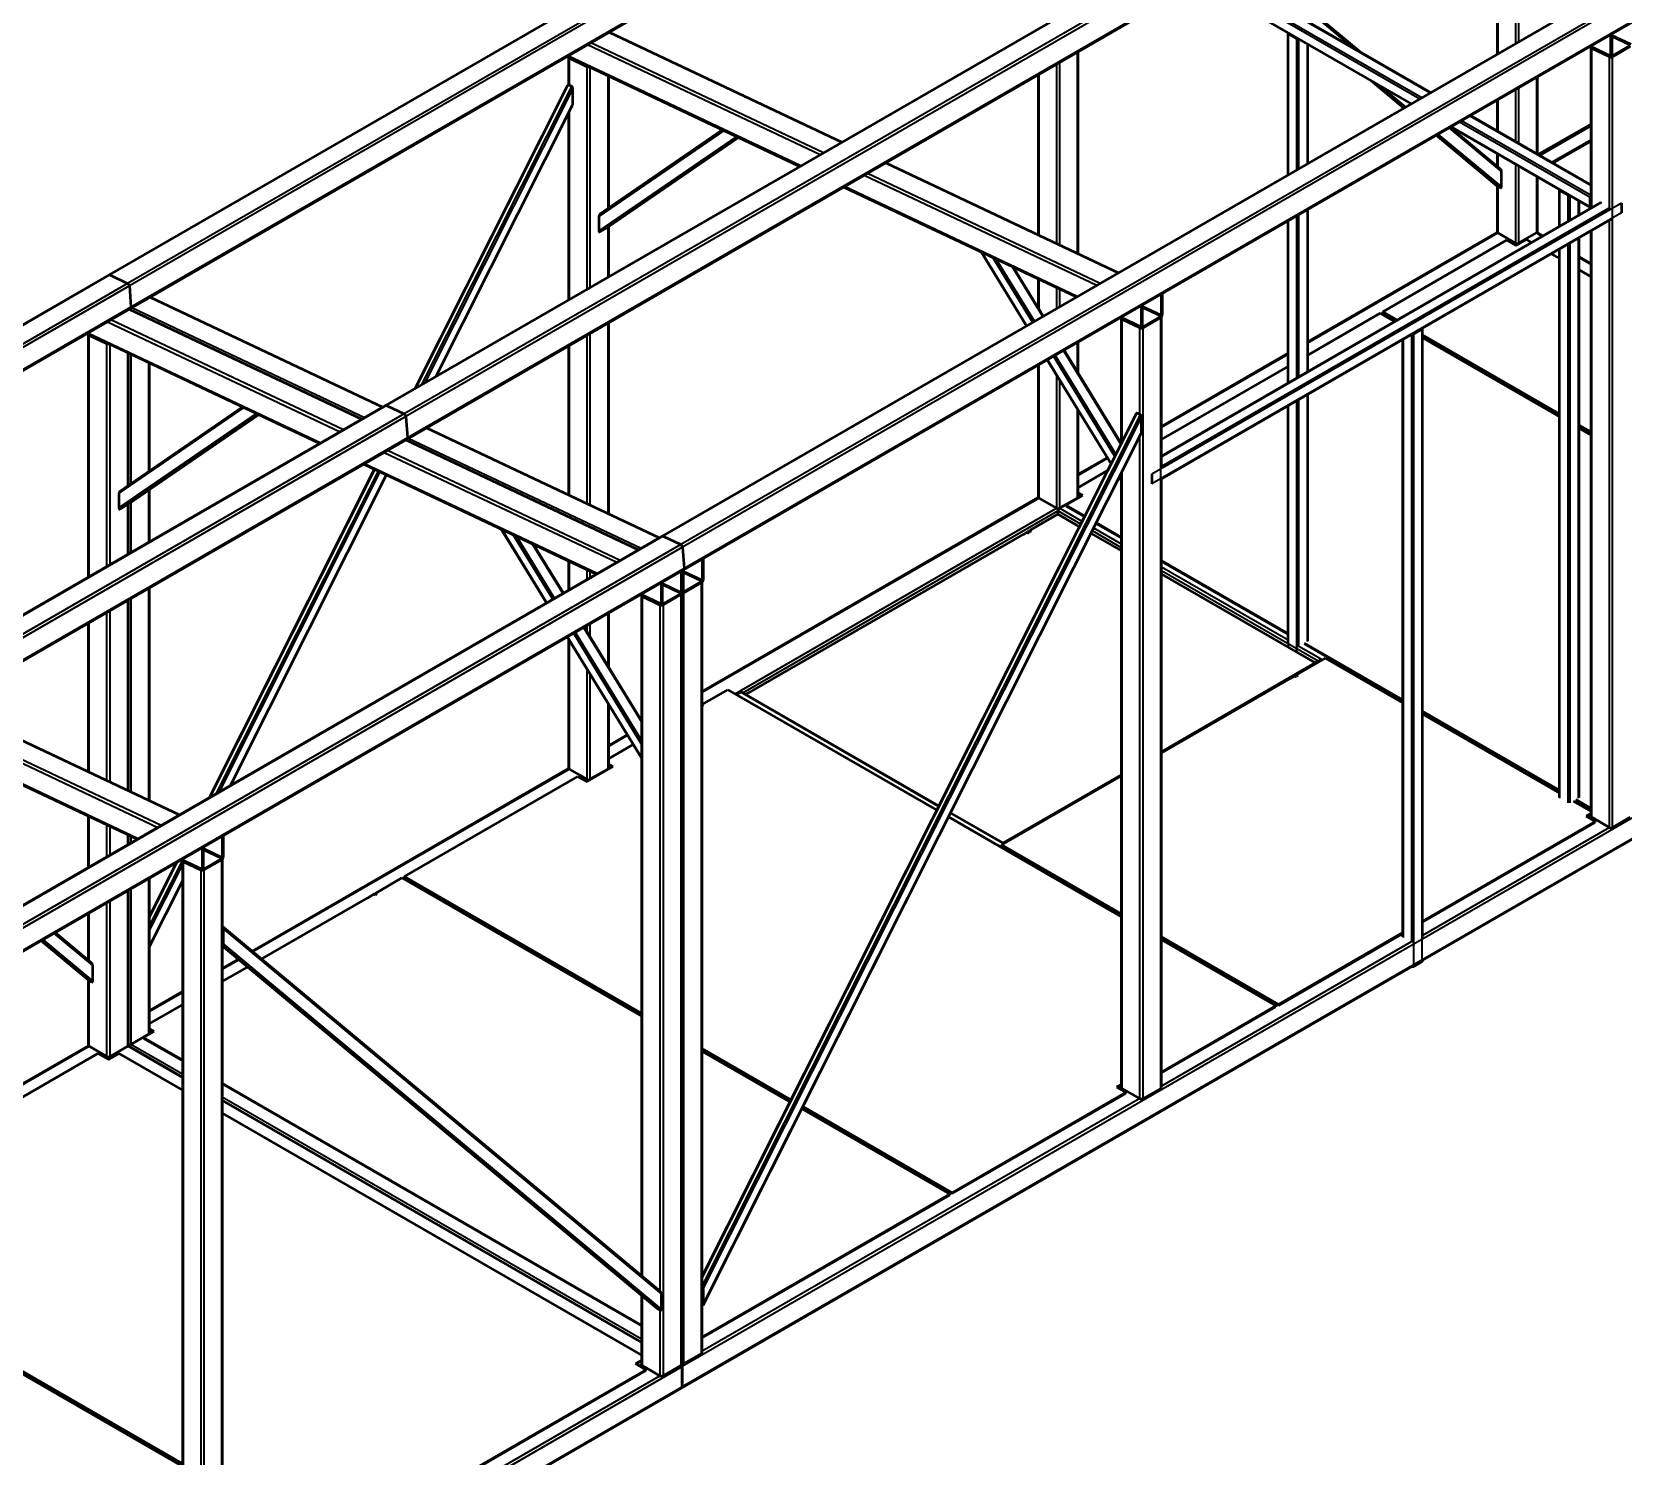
# Model space of a CAD drawing. Header units: millimetres. Extents: x 200 to 14650, y 200 to 10300.
# Drawn here: x 4403 to 8716, y 3577 to 7438 of the extents above; entities that cross this region are included whole.
import ezdxf

# ---------------------------------------------------------------- set-up
doc = ezdxf.new("R2010")
doc.units = ezdxf.units.MM
doc.header["$LTSCALE"] = 50
doc.layers.add('Visible (ISO)', color=7, linetype='Continuous', lineweight=50)
doc.layers.add('Visible Narrow (ISO)', color=7, linetype='Continuous', lineweight=35)

msp = doc.modelspace()

# ---------------------------------------------------------------- linework, layer by layer
at = {"layer": 'Visible (ISO)'}
for p, q in [((8430.5, 8983.5), (4612.1, 6778.9)), ((8488.7, 8892.7), (4670.4, 6688.1)), ((9180.1, 8629.4), (5361.8, 6424.8)), ((9238.4, 8538.5), (5420, 6334)), ((9929.8, 8275.2), (6111.4, 6070.7)), ((9988, 8184.4), (6169.7, 5979.9)), ((8002.4, 7384.4), (7690.3, 7644.7)), ((7620.9, 7604.7), (8194.6, 7273.4)), ((7567.6, 7573.9), (8141.4, 7242.7)), ((8374.8, 7516.7), (8374.8, 7377.5)), ((5967.7, 7437.2), (6598.8, 7139)), ((7808.3, 7050.4), (7808.3, 7434)), ((7832.1, 7419.3), (7809.5, 7432.4)), ((7810.9, 7433.2), (7833.5, 7420.1)), ((8683.4, 7373.1), (8683.4, 7428.8)), ((8685.6, 7430.1), (8685.6, 7374.3)), ((7238.5, 7383.9), (7238.5, 6836.9)), ((7861.5, 7081.1), (7861.5, 7404.2)), ((8626, 7398), (8684.8, 7370.2)), ((8629.4, 6960), (8629.4, 7395)), ((8679.2, 7370.2), (8631.1, 7392.9)), ((8633.2, 7394.1), (8681.3, 7371.4)), ((8687.7, 7373.1), (8735.8, 7400.8)), ((8735.8, 7398.4), (8687.7, 7370.6)), ((8735.8, 7398.4), (8687.7, 7370.6)), ((5856.4, 7370.2), (6485, 7073.3)), ((5857.5, 7368.3), (5857.5, 7294.7)), ((5907.3, 7343.5), (5859.3, 7366.2)), ((5861.4, 7367.4), (5909.5, 7344.7)), ((5441.9, 6471.1), (5855.5, 7293.7)), ((5866.3, 7289.6), (5857.8, 7294.5)), ((5965.7, 7318.6), (5965.7, 6959.6)), ((7130.3, 7321.4), (7130.3, 6888)), ((8121.5, 7231.2), (8032.1, 7305.7)), ((8483, 7315.5), (8483, 7107)), ((5869.2, 7241.5), (5869.2, 7282.8)), ((8374.8, 7253), (8374.8, 7169.4)), ((5499.2, 6504.1), (5868.6, 7238.9)), ((5857.5, 7216.7), (5857.5, 6711)), ((8302.4, 7211.2), (8629.4, 7022.4)), ((6275.3, 7172.4), (5942.5, 6943.7)), ((8384, 7066.1), (8247.8, 7179.7)), ((8249.1, 7180.5), (8627.7, 6961.9)), ((8486.2, 7105.1), (8629.4, 7187.7)), ((6319.3, 7151.6), (5965.5, 6908.6)), ((8374.8, 7020), (8209.7, 7157.7)), ((8526.2, 7082), (8629.4, 7141.5)), ((6717.4, 7083), (7348.5, 6784.9)), ((8374.8, 7107.9), (8374.8, 7073.8)), ((8386.5, 7018.4), (8386.5, 7059.6)), ((8483, 7045.5), (8483, 6895.1)), ((6603.6, 7017.3), (7234.7, 6719.2)), ((8374.8, 7020), (8374.8, 6895.1)), ((8383.6, 7014.8), (8375.1, 7019.7)), ((8543.7, 6910.5), (8543.7, 7009.4)), ((8567.5, 6994.8), (8544.9, 7007.8)), ((8546.3, 7008.6), (8568.9, 6995.6)), ((8626.9, 6963.7), (8626.9, 6989.9)), ((8628.3, 6990.7), (8628.3, 6964.5)), ((8656, 6975.4), (7464.7, 6287.6)), ((7861.5, 6516.7), (7861.5, 6956.7)), ((8596.9, 6941.3), (8596.9, 6979.7)), ((8711.7, 6973.5), (8711.7, 6947.4)), ((5939.9, 6937.3), (5939.9, 6898.6)), ((5942.7, 6895.4), (5965.3, 6908.4)), ((5965.7, 6908.7), (5965.7, 6773.5)), ((8684.3, 6930.2), (7464.7, 6226.1)), ((7808.3, 6485.9), (7808.3, 6925.9)), ((7861.5, 6597.4), (8375.2, 6893.9)), ((8064.7, 6679.2), (8400.6, 6873.1)), ((8376.6, 6892.7), (8424.6, 6864.9)), ((8400.6, 6873.1), (8425.4, 6858.8)), ((8425.4, 6858.8), (8453.6, 6875.1)), ((8433.1, 6864.9), (8481.2, 6892.7)), ((8433.1, 6864.9), (8481.2, 6892.7)), ((8453.6, 6875.1), (8468, 6866.8)), ((8484.2, 6893), (8498.8, 6884.6)), ((8596.9, 5362.6), (8596.9, 6879.8)), ((8629.4, 5311.1), (8629.4, 6898.5)), ((7099.1, 6640.9), (6976.4, 6841.2)), ((8521.3, 6836.1), (8543.7, 6823.1)), ((8543.7, 5362.6), (8543.7, 6849)), ((8596.9, 6827.9), (8629.4, 6809.2)), ((4612.1, 6778.9), (793.7, 4574.4)), ((4614.7, 6778.8), (4662.6, 6756.2)), ((4614.7, 6778.8), (4662.6, 6756.2)), ((7144.7, 6667.3), (7063.3, 6800.2)), ((8596.9, 6792.4), (8629.4, 6773.7)), ((4667.2, 6749.1), (4671.6, 6691.3)), ((4667.2, 6749.1), (4671.6, 6691.3)), ((7130.3, 6768.5), (7130.3, 6690.8)), ((4670.4, 6688.1), (852, 4483.6)), ((4723.2, 6718.6), (5354.3, 6420.5)), ((7410.7, 6638.2), (7410.7, 6694)), ((7412.8, 6695.2), (7412.8, 6639.5)), ((7465.1, 6669.7), (7465.1, 6725.4)), ((7467.2, 6726.7), (7467.2, 6670.9)), ((4666.7, 6686), (5297.8, 6387.9)), ((5965.7, 6649), (5965.7, 6131.7)), ((7353.2, 6663.2), (7412, 6635.4)), ((7356.6, 6323.2), (7356.6, 6660.2)), ((7406.4, 6635.3), (7358.3, 6658)), ((7360.4, 6659.3), (7408.5, 6636.6)), ((7414.9, 6638.2), (7463, 6666)), ((7463, 6663.5), (7414.9, 6635.8)), ((7463, 6663.5), (7414.9, 6635.8)), ((7464.7, 6257.7), (7464.7, 6665)), ((7861.5, 6561.9), (8057.7, 6675.1)), ((8057.7, 6675.1), (8096.8, 6652.5)), ((8103.9, 6656.6), (8064.7, 6679.2)), ((8064.7, 6679.2), (8064.7, 6676.7)), ((8064.7, 6676.7), (8101.7, 6655.4)), ((8085.9, 6664.5), (8081, 6661.6)), ((4555.3, 6619.1), (5183.9, 6322.1)), ((4556.4, 5959.8), (4556.4, 6617.1)), ((4606.3, 6592.3), (4558.2, 6615)), ((4560.3, 6616.2), (4608.4, 6593.5)), ((8119.4, 4984.5), (8119.4, 6604.1)), ((8147.5, 6620), (8170.1, 6633)), ((8171.5, 6632.2), (8148.9, 6619.2)), ((8172.7, 4982.5), (8172.7, 6633.9)), ((8543.7, 6402.7), (8172.7, 6616.9)), ((8172.7, 6614.4), (8543.7, 6400.2)), ((8172.7, 6608.7), (8543.7, 6394.5)), ((4664.6, 6208.4), (4664.6, 6567.5)), ((5857.5, 6586.6), (5857.5, 6182.8)), ((7356.1, 6322.3), (7201, 6575.3)), ((7238.5, 6596.9), (7238.5, 6514.2)), ((7464.7, 6368.3), (7808.3, 6566.6)), ((4721.2, 6540.7), (4721.2, 6247.3)), ((7130.3, 6534.5), (7130.3, 6176.6)), ((7328.3, 6267), (7155.5, 6549)), ((7464.7, 6332.8), (7808.3, 6531.1)), ((7861.5, 5787.2), (7861.5, 6455.2)), ((5361.8, 6424.8), (1543.4, 4220.3)), ((4641.4, 6192.5), (4974.3, 6421.2)), ((4664.4, 6157.4), (5018.2, 6400.4)), ((5364.4, 6424.7), (5412.3, 6402.1)), ((5364.4, 6424.7), (5412.3, 6402.1)), ((5416.9, 6395), (5421.2, 6337.2)), ((5416.9, 6395), (5421.2, 6337.2)), ((6220.2, 4063.4), (7397, 6403.7)), ((7238.5, 6413.6), (7238.5, 6176.6)), ((7407.8, 6399.6), (7399.3, 6404.5)), ((7410.7, 6351.6), (7410.7, 6392.8)), ((7808.3, 5782.7), (7808.3, 6424.4)), ((5472.9, 6364.5), (6104, 6066.4)), ((6222.2, 3986.5), (7410.1, 6348.9)), ((8629.4, 6353.2), (8596.9, 6371.9)), ((8596.9, 6369.5), (8629.4, 6350.7)), ((8596.9, 6363.7), (8629.4, 6345)), ((5420, 6334), (1601.6, 4129.5)), ((5416.3, 6331.9), (6047.4, 6033.7)), ((5302.5, 6266.1), (5933.6, 5968)), ((7238.5, 6237.6), (7318.1, 6283.6)), ((4884.3, 5362.2), (5331.9, 6252.3)), ((4941.6, 5395.3), (5364.7, 6236.7)), ((7238.5, 6202.1), (7319.1, 6248.7)), ((7356.6, 6220.8), (7350.6, 6230.5)), ((7356.6, 4576.3), (7356.6, 6242.4)), ((7438.9, 6238.7), (7438.9, 6212.5)), ((7464.7, 4576.3), (7464.7, 6226.1)), ((4638.8, 6186.2), (4638.8, 6147.4)), ((4721.2, 6196.4), (4721.2, 6055)), ((6220.2, 5649.8), (7130.7, 6175.4)), ((7132.1, 6174.2), (7180.1, 6146.4)), ((7188.6, 6146.4), (7236.7, 6174.2)), ((7205.6, 6154.6), (7251.6, 6181.1)), ((7251.6, 6181.1), (7238.5, 6188.7)), ((7238.5, 6186.2), (7249.4, 6179.9)), ((4664.3, 6157.3), (4641.6, 6144.2)), ((4664.6, 6022.3), (4664.6, 6157.5)), ((7109.4, 6086.8), (7184.4, 6130.1)), ((7184.4, 6139.1), (7184.4, 6130.1)), ((7184.4, 6130.1), (7242.6, 6096.5)), ((7208.4, 6157.8), (7188.6, 6146.4)), ((7256.9, 6125), (7205.6, 6154.6)), ((7205.6, 6154.6), (7205.6, 6152.1)), ((7205.6, 6152.1), (7255.9, 6123.1)), ((7211.6, 6158), (7211.4, 6158.1)), ((5675.3, 6090), (5798, 5889.8)), ((7100.9, 6081.9), (7102.4, 6082.7)), ((7105.9, 6080.7), (7102.4, 6082.7)), ((7103.8, 6083.5), (7105.2, 6084.4)), ((7103.8, 6083.5), (7107.3, 6081.5)), ((7103.8, 6081.9), (7103.8, 6083.5)), ((7108.7, 6082.3), (7105.2, 6084.4)), ((7106.6, 6085.2), (7108, 6086)), ((7106.6, 6085.2), (7110.1, 6083.1)), ((7106.6, 6083.5), (7106.6, 6085.2)), ((7111.5, 6084), (7108, 6086)), ((7110.1, 6083.1), (7108.7, 6082.3)), ((7109.4, 6086.8), (7113, 6084.8)), ((7109.4, 6085.2), (7109.4, 6086.8)), ((7113, 6084.8), (7111.5, 6084)), ((7287.4, 6104.9), (7356.6, 6065)), ((7356.6, 6067.4), (7288.4, 6106.8)), ((6111.4, 6070.7), (2293, 3866.1)), ((5762.2, 6049), (5843.6, 5916.1)), ((6114, 6070.6), (6161.9, 6048)), ((6114, 6070.6), (6161.9, 6048)), ((6166.5, 6040.9), (6170.9, 5983.1)), ((6166.5, 6040.9), (6170.9, 5983.1)), ((6338.3, 5641.6), (7091.7, 6076.6)), ((7093.2, 6077.4), (7095.3, 6078.6)), ((7093.2, 6076.6), (7093.2, 6077.4)), ((7096.7, 6079.5), (7099.5, 6081.1)), ((7096.7, 6078.6), (7096.7, 6079.5)), ((7103.1, 6079.1), (7099.5, 6081.1)), ((7100.9, 6081.9), (7104.5, 6079.9)), ((7100.9, 6080.3), (7100.9, 6081.9)), ((7104.5, 6079.9), (7103.1, 6079.1)), ((7107.3, 6081.5), (7105.9, 6080.7)), ((7274.1, 6078.3), (7356.6, 6030.7)), ((5857.5, 6004), (5857.5, 5924.1)), ((6220.6, 5951.2), (6220.6, 6006.9)), ((6222.7, 6008.1), (6222.7, 5952.4)), ((7808.3, 5806.6), (7464.7, 6005)), ((7464.7, 6002.5), (7808.3, 5804.2)), ((6169.7, 5979.9), (2351.3, 3775.3)), ((6164, 5918.5), (6164, 5974.3)), ((6166.1, 5919.7), (6166.1, 5975.5)), ((6166.1, 5975.5), (6166.1, 5919.7)), ((6168.3, 5976.7), (6168.3, 5920.9)), ((7464.7, 5968.2), (7882, 5727.3)), ((9983.3, 5966.5), (8172.7, 4921.1)), ((4721.2, 5930.5), (4721.2, 5353.8)), ((6052.1, 5912), (6111, 5884.2)), ((6109.6, 5887.1), (6109.6, 5942.8)), ((6111.7, 5944), (6111.7, 5888.3)), ((6113.8, 5887.1), (6161.9, 5914.8)), ((6113.8, 5884.6), (6161.9, 5912.4)), ((6161.9, 5912.4), (6113.8, 5884.6)), ((6163.7, 5913.8), (6163.7, 3825.1)), ((6165.8, 5917.7), (6167.5, 5916.9)), ((6170.4, 5919.7), (6218.5, 5947.5)), ((6218.5, 5945), (6170.4, 5917.3)), ((6218.5, 5945), (6170.4, 5917.3)), ((6220.2, 3857.8), (6220.2, 5946.5)), ((4664.6, 5380.6), (4664.6, 5897.9)), ((6055.5, 5909), (6055.5, 4066.3)), ((6105.3, 5884.1), (6057.3, 5906.9)), ((6059.4, 5908.1), (6107.5, 5885.4)), ((4556.4, 5431.7), (4556.4, 5835.4)), ((5900, 5824.2), (6055.5, 5570.3)), ((5965.7, 5862.1), (5965.7, 5716.9)), ((5854.4, 5797.8), (6055.5, 5469.7)), ((5857.5, 5792.7), (5857.5, 5441.8)), ((8119.4, 5627), (7852.6, 5781)), ((7831.4, 5695.3), (7909.2, 5740.2)), ((7852.6, 5778.6), (8119.4, 5624.5)), ((7909.2, 5740.2), (8119.4, 5618.8)), ((7464.7, 5486.5), (7892.7, 5733.6)), ((7828.6, 5693.7), (7830, 5694.5)), ((7833.5, 5692.4), (7830, 5694.5)), ((7831.4, 5695.3), (7834.9, 5693.3)), ((7831.4, 5693.7), (7831.4, 5695.3)), ((7896.4, 5732.9), (7895.7, 5733.3)), ((6220.2, 5614.3), (6289.9, 5654.5)), ((6289.9, 5654.5), (6856, 5327.7)), ((7464.7, 5483.6), (7816.5, 5686.7)), ((7817.9, 5687.5), (7820.1, 5688.8)), ((7817.9, 5686.7), (7817.9, 5687.5)), ((7821.5, 5689.6), (7824.3, 5691.2)), ((7821.5, 5688.8), (7821.5, 5689.6)), ((7827.8, 5689.2), (7824.3, 5691.2)), ((7825.7, 5692), (7827.1, 5692.8)), ((7825.7, 5692), (7829.3, 5690)), ((7825.7, 5690.4), (7825.7, 5692)), ((7830.7, 5690.8), (7827.1, 5692.8)), ((7829.3, 5690), (7827.8, 5689.2)), ((7828.6, 5693.7), (7832.1, 5691.6)), ((7828.6, 5692), (7828.6, 5693.7)), ((7832.1, 5691.6), (7830.7, 5690.8)), ((7834.9, 5693.3), (7833.5, 5692.4)), ((4171.8, 5613.3), (4802.9, 5315.2)), ((5965.7, 5616.2), (5965.7, 5441.8)), ((6220.2, 5612.5), (6221.4, 5611.1)), ((6220.7, 5610.7), (6220.2, 5610.9)), ((6324.5, 5647.5), (6313.2, 5641)), ((6861.8, 5339.4), (6327.5, 5647.8)), ((8543.7, 5382), (8172.7, 5596.2)), ((8172.7, 5593.8), (8543.7, 5379.6)), ((8172.7, 5588.1), (8543.7, 5373.9)), ((4058, 5547.6), (4689.1, 5249.5)), ((5965.7, 5502.8), (6017, 5532.4)), ((5965.7, 5467.3), (6033.1, 5506.2)), ((5000.9, 4945.8), (5857.9, 5440.6)), ((5859.3, 5439.3), (5907.3, 5411.6)), ((5908.1, 5405.4), (5978.8, 5446.3)), ((5915.8, 5411.6), (5963.9, 5439.3)), ((5978.8, 5446.3), (5965.7, 5453.8)), ((5965.7, 5451.4), (5976.6, 5445)), ((5413.1, 5148.2), (5883.3, 5419.7)), ((5883.3, 5419.7), (5908.1, 5405.4)), ((7032.4, 5234), (7356.6, 5421.2)), ((7037.1, 5239.6), (7356.6, 5424)), ((8580.9, 5352.4), (8629.4, 5324.4)), ((8629.4, 5332.6), (8588, 5356.5)), ((8588, 5354), (8629.4, 5330.1)), ((4556.4, 5172.9), (4556.4, 5312.2)), ((6887.5, 5309.5), (7356.6, 5038.6)), ((7038.4, 5237.4), (6893.3, 5321.2)), ((8629.4, 5319.1), (8616.3, 5311.5)), ((8616.3, 5311.5), (8641, 5297.3)), ((8618.4, 5310.3), (8629.4, 5316.7)), ((8629.7, 5309.9), (8624.4, 5306.8)), ((8679.2, 5280.9), (8631.1, 5308.7)), ((8735.8, 5308.7), (8687.7, 5280.9)), ((8641, 5297.3), (8172.7, 5026.9)), ((8172.7, 5024.4), (8641, 5294.8)), ((8641, 5294.8), (8641, 5297.3)), ((4664.6, 5235.4), (4664.6, 5261.1)), ((4865.1, 5168.5), (4865.1, 5224.3)), ((4867.2, 5225.5), (4867.2, 5169.8)), ((4919.5, 5200), (4919.5, 5255.7)), ((4921.6, 5257), (4921.6, 5201.2)), ((7356.6, 5046.8), (7032.4, 5234)), ((7032.4, 5231.5), (7032.4, 5234)), ((7032.4, 5231.5), (7356.6, 5044.3)), ((7040.8, 5238.9), (7040.1, 5239.3)), ((4721.2, 5037.8), (4796.1, 5186.9)), ((4807.6, 5193.5), (4866.5, 5165.7)), ((4811, 5190.5), (4811, 3106.6)), ((4860.8, 5165.6), (4812.7, 5188.3)), ((4814.9, 5189.6), (4862.9, 5166.9)), ((4869.3, 5168.5), (4917.4, 5196.3)), ((4869.3, 5166.1), (4917.4, 5193.8)), ((4917.4, 5193.8), (4869.3, 5166.1)), ((4919.2, 5195.3), (4919.2, 3106.6)), ((4721.2, 5143.6), (4721.2, 4723.3)), ((4721.2, 4956.9), (4811, 5135.6)), ((5335.3, 5103.3), (5406, 5144.2)), ((5406, 5144.2), (6055.5, 4769.2)), ((6055.5, 4777.3), (5413.1, 5148.2)), ((5413.1, 5145.8), (5413.1, 5148.2)), ((5413.1, 5145.8), (6055.5, 4774.9)), ((5434.3, 5133.5), (5429.3, 5130.7)), ((4664.6, 4690.6), (4664.6, 5110.9)), ((5026, 4924.8), (5313.4, 5090.7)), ((5314.8, 5091.5), (5316.9, 5092.7)), ((5314.8, 5090.7), (5314.8, 5091.5)), ((5318.3, 5093.5), (5329.6, 5100.1)), ((5318.3, 5092.7), (5318.3, 5093.5)), ((5333.2, 5098), (5329.6, 5100.1)), ((5331.1, 5100.9), (5332.5, 5101.7)), ((5331.1, 5100.9), (5334.6, 5098.8)), ((5331.1, 5099.3), (5331.1, 5100.9)), ((5336.8, 5100.4), (5332.5, 5101.7)), ((5334.6, 5098.8), (5333.2, 5098)), ((5335.3, 5103.3), (5337.5, 5100.8)), ((5335.3, 5100.9), (5335.3, 5103.3)), ((5335.3, 5100.9), (5335.3, 5100.9)), ((4556.4, 4920.9), (4556.4, 5048.5)), ((6107.1, 4023.2), (4919.2, 5013.9)), ((4920.2, 4966.9), (4920.2, 5008.2)), ((4921.6, 5007.4), (4921.6, 4966.1)), ((4556.4, 4867.1), (4427.9, 4974.2)), ((4565.7, 4913.2), (4466, 4996.3)), ((7781.9, 4801.2), (7464.7, 4984.3)), ((7464.7, 4981.9), (7781.9, 4798.8)), ((7464.7, 4976.2), (7774.8, 4797.2)), ((8119.4, 4996.1), (7781.9, 4801.2)), ((7781.9, 4798.8), (8119.4, 4993.7)), ((6097.9, 3977.1), (4919.2, 4960.1)), ((4919.2, 4898.6), (4962.7, 4923.7)), ((8171.5, 4917.6), (8148.9, 4904.5)), ((8172.7, 4919.2), (8172.7, 4921.2)), ((4568.1, 4865.4), (4568.1, 4906.7)), ((4919.2, 4863.1), (4987.9, 4902.8)), ((8145.3, 4905.3), (6164.9, 3761.9)), ((4556.4, 4690.6), (4556.4, 4867)), ((4565.3, 4861.9), (4556.8, 4866.8)), ((4721.2, 4784.3), (4811, 4836.1)), ((4721.2, 4748.8), (4811, 4800.6)), ((7774.8, 4797.2), (7464.7, 4618.1)), ((7464.7, 4615.7), (7774.8, 4794.7)), ((7760.7, 4811), (7755.7, 4808.2)), ((7757.8, 4806.9), (7762.8, 4809.8)), ((7763.2, 4809.6), (7758.2, 4806.7)), ((7774.8, 4794.7), (7774.8, 4797.2)), ((7781.9, 4798.8), (7781.9, 4801.2)), ((4719.4, 4720.8), (4671.3, 4693)), ((4671.3, 4693), (4719.4, 4720.8)), ((4706, 4711.4), (4734.3, 4727.7)), ((4811, 4650.8), (4706, 4711.4)), ((4706, 4709), (4706, 4711.4)), ((4706, 4709), (4811, 4648.3)), ((4734.3, 4727.7), (4721.2, 4735.3)), ((4721.2, 4732.9), (4732.1, 4726.5)), ((4722.6, 4721), (4722.4, 4721.1)), ((3646.4, 4163.7), (4556.8, 4689.4)), ((3805.8, 4220.3), (4582.2, 4668.6)), ((4606.3, 4660.4), (4558.2, 4688.1)), ((4582.2, 4668.6), (4610.5, 4652.2)), ((4610.5, 4652.2), (4638.8, 4668.6)), ((4662.8, 4688.1), (4614.8, 4660.4)), ((4662.8, 4688.1), (4614.8, 4660.4)), ((4638.8, 4668.6), (4811, 4569.1)), ((4811, 4604.6), (4665.8, 4688.4)), ((6461.4, 4543), (6220.2, 4682.2)), ((6220.2, 4679.8), (6460.4, 4541.1)), ((6220.2, 4674.1), (6458.2, 4536.7)), ((4610.5, 4653), (4610.5, 4652.2)), ((6055.5, 3932.3), (4919.2, 4588.3)), ((4919.2, 4585.9), (6055.5, 3929.8)), ((7356.6, 4584.3), (7343.5, 4576.7)), ((7343.5, 4576.7), (7368.2, 4562.4)), ((7345.6, 4575.5), (7356.6, 4581.8)), ((7357, 4575.1), (7351.6, 4572)), ((7406.4, 4546.1), (7358.3, 4573.8)), ((7463, 4573.8), (7414.9, 4546.1)), ((6055.5, 3886.1), (4919.2, 4542.2)), ((7368.2, 4562.4), (6898, 4290.9)), ((6898, 4288.5), (7368.2, 4560)), ((7368.2, 4560), (7368.2, 4562.4)), ((4919.2, 4506.7), (6055.5, 3850.6)), ((6489.7, 4518.5), (6890.9, 4286.8)), ((6491.9, 4522.9), (6898, 4288.5)), ((6898, 4290.9), (6492.9, 4524.8)), ((6890.9, 4286.8), (6220.2, 3899.6)), ((6220.2, 3897.2), (6890.9, 4284.4)), ((6876.8, 4300.7), (6871.8, 4297.9)), ((6874, 4296.6), (6878.9, 4299.5)), ((6879.3, 4299.3), (6874.3, 4296.4)), ((6890.9, 4284.4), (6890.9, 4286.8)), ((6898, 4288.5), (6898, 4290.9)), ((3726.6, 4174.6), (4811, 3548.5)), ((4811, 3556.7), (3733.7, 4178.7)), ((3733.7, 4176.2), (4811, 3554.2)), ((6055.5, 4012.4), (6055.5, 3825.1)), ((6109.6, 3975.4), (6109.6, 4016.7)), ((6221.3, 3990), (6221.3, 4031.2)), ((6222.7, 4030.4), (6222.7, 3989.2)), ((6106.7, 3971.9), (6098.3, 3976.8)), ((6218.5, 3855.3), (6170.4, 3827.6)), ((6067.2, 3811.2), (5218.6, 3321.3)), ((5218.6, 3318.9), (6067.2, 3808.8)), ((6055.5, 3837.2), (6038.9, 3827.6)), ((6038.9, 3827.6), (6067.2, 3811.2)), ((6041, 3826.3), (6055.5, 3834.7)), ((6050.5, 3820.8), (6055.9, 3823.9)), ((6057.3, 3822.7), (6105.3, 3794.9)), ((6067.2, 3808.8), (6067.2, 3811.2)), ((6113.8, 3794.9), (6161.9, 3822.7)), ((6166.1, 3820.2), (6166.1, 3764.7)), ((6166.1, 3764.7), (6166.1, 3820.2)), ((2346.5, 1557.4), (6164.9, 3761.9))]:
    msp.add_line(p, q, dxfattribs=at)
for centre, major_axis, ratio, start_param, end_param in [((7812.3, 7434), (-4, 0), 0.57735, 5.924866, 7.068583), ((7812.3, 7434), (-2, 0), 0.57735, 0.190895, 0.785398), ((7834.9, 7421), (2, 0), 0.57735, 3.926991, 4.521494), ((8687.7, 7431.3), (-2.99, -5.22), 0.57734, 4.991742, 5.493672), ((8687.7, 7431.3), (1.49, 2.61), 0.57734, 1.056977, 2.352079), ((7834.9, 7421), (-4, 0), 0.57735, 0.785398, 1.929116), ((8635.4, 7395.3), (-6, -0.43), 0.522879, 5.855655, 7.030777), ((8635.4, 7395.3), (3, 0.22), 0.522879, 3.198579, 3.889184), ((5859.3, 7375.5), (-2.99, -5.22), 0.57734, 5.701161, 6.328701), ((5863.5, 7368.6), (-6, -0.43), 0.522879, 5.855655, 7.030777), ((5863.5, 7368.6), (3, 0.22), 0.522879, 3.198579, 3.889184), ((5911.6, 7345.9), (6, 0.43), 0.522879, 3.889184, 5.064306), ((5911.6, 7345.9), (-3, -0.22), 0.522879, 0.747592, 1.438197), ((8683.4, 7372.6), (6, 0.43), 0.522879, 3.889184, 5.459981), ((8683.4, 7372.6), (-3, -0.22), 0.522879, 0.747592, 1.438197), ((8687.7, 7375.5), (2.99, 5.22), 0.57734, 2.352079, 3.922876), ((8687.7, 7375.5), (-1.49, -2.61), 0.57734, 5.493672, 7.064468), ((5857.8, 7289.3), (1.12, -5.38), 0.482607, 2.735009, 3.687978), ((5866.3, 7284.4), (1.12, -5.38), 0.482607, 1.164212, 2.735009), ((5866.3, 7243.2), (-1.12, 5.38), 0.482607, 3.687978, 4.305805), ((8383.6, 7061.3), (1.12, -5.38), 0.482607, 1.164212, 2.595207), ((8375.1, 7024.9), (-1.12, 5.38), 0.482607, 2.595207, 2.735009), ((8383.6, 7020), (-1.12, 5.38), 0.482607, 2.735009, 4.305805), ((8547.7, 7009.4), (-4, 0), 0.57735, 5.924866, 7.068583), ((8547.7, 7009.4), (-2, 0), 0.57735, 0.190895, 0.785398), ((8570.3, 6996.4), (-4, 0), 0.57735, 0.785398, 1.929116), ((8570.3, 6996.4), (2, 0), 0.57735, 3.926991, 4.521494), ((8629.7, 6991.5), (2, 3.46), 0.57735, 0.907018, 2.356194), ((8629.7, 6991.5), (-1, -1.73), 0.57735, 4.172078, 5.497787), ((8629.7, 6965.4), (-2, -3.46), 0.57735, 5.497787, 6.946964), ((8629.7, 6965.4), (-1, -1.73), 0.57735, 5.497787, 6.823497), ((5942.7, 6939), (1.22, 5.07), 0.503023, 0.509414, 2.016214), ((5965.3, 6913.3), (-1.22, -5.07), 0.503023, 0.445418, 0.509414), ((5942.7, 6900.2), (-1.22, -5.07), 0.503023, 5.157807, 6.728603), ((8380.8, 6895.1), (-6, 0), 0.57735, 0, 0.785398), ((8428.9, 6867.4), (6, 0), 0.57735, 3.926991, 5.497787), ((8433.1, 6860), (3, 5.2), 0.57735, 0.785398, 1.626467), ((8477, 6895.1), (6, 0), 0.57735, 5.497787, 6.283185), ((8481.2, 6887.8), (3, 5.2), 0.57735, 0, 0.785398), ((8481.2, 6892.7), (-3, 5.2), 0.57735, 4.354069, 5.070709), ((4615.1, 6773.7), (-3, 5.2), 0.57735, 5.588544, 6.283185), ((4615.1, 6773.7), (-3, 5.2), 0.57735, 5.588544, 6.283185), ((4663, 6751.1), (3, -5.2), 0.57735, 0.876155, 2.446952), ((4663, 6751.1), (3, -5.2), 0.57735, 0.876155, 2.446952), ((4667.4, 6693.3), (3, -5.2), 0.57735, 0, 0.876155), ((4667.4, 6693.3), (3, -5.2), 0.57735, 0, 0.876155), ((7414.9, 6696.4), (-2.99, -5.22), 0.57734, 4.991742, 5.493672), ((7414.9, 6696.4), (1.49, 2.61), 0.57734, 1.056977, 2.352079), ((7463, 6724.2), (1.49, 2.61), 0.57734, 5.493672, 6.788775), ((7463, 6724.2), (-2.99, -5.22), 0.57734, 2.352079, 2.854009), ((7362.6, 6660.5), (-6, -0.43), 0.522879, 5.855655, 7.030777), ((7362.6, 6660.5), (3, 0.22), 0.522879, 3.198579, 3.889184), ((7463, 6668.5), (2.99, 5.22), 0.57734, 3.922876, 5.493672), ((7463, 6668.5), (-1.49, -2.61), 0.57734, 0.781283, 2.352079), ((4558.2, 6624.4), (-2.99, -5.22), 0.57734, 5.701161, 6.328701), ((4562.4, 6617.4), (-6, -0.43), 0.522879, 5.855655, 7.030777), ((4562.4, 6617.4), (3, 0.22), 0.522879, 3.198579, 3.889184), ((7410.7, 6637.8), (6, 0.43), 0.522879, 3.889184, 5.459981), ((7410.7, 6637.8), (-3, -0.22), 0.522879, 0.747592, 1.438197), ((7414.9, 6640.7), (2.99, 5.22), 0.57734, 2.352079, 3.922876), ((7414.9, 6640.7), (-1.49, -2.61), 0.57734, 5.493672, 7.064468), ((8146, 6620.8), (-4, 0), 0.57735, 1.212477, 2.356194), ((8146, 6620.8), (2, 0), 0.57735, 4.903284, 5.497787), ((8168.7, 6633.9), (2, 0), 0.57735, 5.497787, 6.09229), ((8168.7, 6633.9), (4, 0), 0.57735, 5.497787, 6.641505), ((4610.5, 6594.7), (6, 0.43), 0.522879, 3.889184, 5.064306), ((4610.5, 6594.7), (-3, -0.22), 0.522879, 0.747592, 1.438197), ((5364.8, 6419.6), (-3, 5.2), 0.57735, 5.588544, 6.283185), ((5364.8, 6419.6), (-3, 5.2), 0.57735, 5.588544, 6.283185), ((5412.7, 6397), (3, -5.2), 0.57735, 0.876155, 2.446952), ((5412.7, 6397), (3, -5.2), 0.57735, 0.876155, 2.446952), ((7399.3, 6399.4), (1.12, -5.38), 0.482607, 2.735009, 3.687978), ((7407.8, 6394.5), (1.12, -5.38), 0.482607, 1.164212, 2.735009), ((7407.8, 6353.2), (-1.12, 5.38), 0.482607, 3.687978, 4.305805), ((5417, 6339.2), (3, -5.2), 0.57735, 0, 0.876155), ((5417, 6339.2), (3, -5.2), 0.57735, 0, 0.876155), ((4641.6, 6187.8), (1.22, 5.07), 0.503023, 0.509414, 2.016214), ((7136.3, 6176.6), (-6, 0), 0.57735, 0, 0.785398), ((7232.5, 6176.6), (6, 0), 0.57735, 5.497787, 6.283185), ((4641.6, 6149), (-1.22, -5.07), 0.503023, 5.157807, 6.728603), ((4664.3, 6162.1), (-1.22, -5.07), 0.503023, 0.445418, 0.509414), ((7184.4, 6148.9), (6, 0), 0.57735, 3.926991, 5.497787), ((7188.6, 6141.5), (-3, -5.2), 0.57735, 3.926991, 5.497787), ((7208.4, 6152.9), (3, 5.2), 0.57735, 0, 0.785398), ((6114.4, 6065.5), (-3, 5.2), 0.57735, 5.588544, 6.283185), ((6114.4, 6065.5), (-3, 5.2), 0.57735, 5.588544, 6.283185), ((6162.3, 6042.9), (3, -5.2), 0.57735, 0.876155, 2.446952), ((6162.3, 6042.9), (3, -5.2), 0.57735, 0.876155, 2.446952), ((7092.5, 6077), (1, 0), 0.57735, 3.926991, 7.068583), ((7096, 6079.1), (1, 0), 0.57735, 3.926991, 7.068583), ((6218.5, 6005.7), (1.49, 2.61), 0.57734, 5.493672, 6.788775), ((6218.5, 6005.7), (-2.99, -5.22), 0.57734, 2.352079, 2.854009), ((6161.9, 5973), (1.49, 2.61), 0.57734, 5.493672, 6.788775), ((6161.9, 5973), (-2.99, -5.22), 0.57734, 2.352079, 2.854009), ((6170.4, 5977.9), (-2.99, -5.22), 0.57734, 4.991742, 5.493672), ((6170.4, 5977.9), (1.49, 2.61), 0.57734, 1.056977, 2.352079), ((6166.7, 5985.1), (3, -5.2), 0.57735, 0, 0.876155), ((6166.7, 5985.1), (3, -5.2), 0.57735, 0, 0.876155), ((6061.5, 5909.3), (-6, -0.43), 0.522879, 5.855655, 7.030777), ((6113.8, 5945.3), (-2.99, -5.22), 0.57734, 4.991742, 5.493672), ((6113.8, 5945.3), (1.49, 2.61), 0.57734, 1.056977, 2.352079), ((6161.9, 5917.3), (2.99, 5.22), 0.57734, 3.922876, 5.493672), ((6161.9, 5917.3), (-1.49, -2.61), 0.57734, 0.781283, 2.352079), ((6166.1, 5919.3), (6, 0.43), 0.522879, 4.517711, 5.459981), ((6166.1, 5919.3), (-3, -0.22), 0.522879, 1.427202, 1.438197), ((6170.4, 5922.2), (2.99, 5.22), 0.57734, 2.352079, 3.922876), ((6170.4, 5922.2), (-1.49, -2.61), 0.57734, 5.493672, 7.064468), ((6218.5, 5949.9), (2.99, 5.22), 0.57734, 3.922876, 5.493672), ((6218.5, 5949.9), (-1.49, -2.61), 0.57734, 0.781283, 2.352079), ((6061.5, 5909.3), (3, 0.22), 0.522879, 3.198579, 3.889184), ((6109.6, 5886.6), (6, 0.43), 0.522879, 3.889184, 5.459981), ((6109.6, 5886.6), (-3, -0.22), 0.522879, 0.747592, 1.438197), ((6113.8, 5889.5), (2.99, 5.22), 0.57734, 2.352079, 3.922876), ((6113.8, 5889.5), (-1.49, -2.61), 0.57734, 5.493672, 7.064468), ((7895.7, 5728.4), (-3, 5.2), 0.57735, 5.497787, 6.283185), ((7817.2, 5687.1), (1, 0), 0.57735, 3.926991, 7.068583), ((7820.8, 5689.2), (1, 0), 0.57735, 3.926991, 7.068583), ((6220.9, 5611), (0.5, 0), 0.57735, 4.243505, 6.752069), ((6324.5, 5642.6), (3, 5.2), 0.57735, 0, 0.785398), ((5863.5, 5441.8), (-6, 0), 0.57735, 0, 0.785398), ((5959.7, 5441.8), (6, 0), 0.57735, 5.497787, 6.283185), ((5911.6, 5414), (6, 0), 0.57735, 3.926991, 5.497787), ((8631.1, 5308.7), (-3, -5.2), 0.57735, 4.354069, 5.070709), ((8635.4, 5311.1), (-6, 0), 0.57735, 0, 0.785398), ((8683.4, 5283.4), (-6, 0), 0.57735, 0.785398, 2.356194), ((4869.3, 5226.7), (-2.99, -5.22), 0.57734, 4.991742, 5.493672), ((4869.3, 5226.7), (1.49, 2.61), 0.57734, 1.056977, 2.352079), ((4917.4, 5254.5), (1.49, 2.61), 0.57734, 5.493672, 6.788775), ((4917.4, 5254.5), (-2.99, -5.22), 0.57734, 2.352079, 2.854009), ((7040.1, 5234.4), (-3, 5.2), 0.57735, 5.497787, 6.641505), ((4817, 5190.8), (-6, -0.43), 0.522879, 5.855655, 7.030777), ((4817, 5190.8), (3, 0.22), 0.522879, 3.198579, 3.889184), ((4917.4, 5198.8), (2.99, 5.22), 0.57734, 3.922876, 5.493672), ((4917.4, 5198.8), (-1.49, -2.61), 0.57734, 0.781283, 2.352079), ((4865.1, 5168.1), (6, 0.43), 0.522879, 3.889184, 5.459981), ((4865.1, 5168.1), (-3, -0.22), 0.522879, 0.747592, 1.438197), ((4869.3, 5171), (2.99, 5.22), 0.57734, 2.352079, 3.922876), ((4869.3, 5171), (-1.49, -2.61), 0.57734, 5.493672, 7.064468), ((5314.1, 5091.1), (1, 0), 0.57735, 3.926991, 7.068583), ((5317.6, 5093.1), (1, 0), 0.57735, 3.926991, 7.068583), ((5337.1, 5100.7), (0.5, 0), 0.57735, 4.243505, 6.752069), ((4918.8, 5009), (-1.12, 5.38), 0.482607, 4.305805, 5.754981), ((4918.8, 5009), (0.56, -2.69), 0.482607, 1.164212, 2.489922), ((4918.8, 4967.7), (-0.56, 2.69), 0.482607, 2.980096, 4.305805), ((4918.8, 4967.7), (1.12, -5.38), 0.482607, 5.998221, 7.447398), ((8168.7, 4919.2), (4, 0), 0.57735, 5.497787, 6.283185), ((4565.3, 4908.3), (1.12, -5.38), 0.482607, 1.164212, 2.595207), ((8146, 4906.2), (-4, 0), 0.57735, 0.907018, 2.356194), ((4556.8, 4871.9), (-1.12, 5.38), 0.482607, 2.595207, 2.735009), ((4565.3, 4867), (-1.12, 5.38), 0.482607, 2.735009, 4.305805), ((4715.2, 4723.3), (6, 0), 0.57735, 5.497787, 6.283185), ((4719.4, 4715.9), (3, 5.2), 0.57735, 0, 0.785398), ((4562.4, 4690.6), (-6, 0), 0.57735, 0, 0.785398), ((4610.5, 4662.8), (-6, 0), 0.57735, 0.785398, 2.356194), ((4614.8, 4655.5), (-3, -5.2), 0.57735, 3.926991, 5.497787), ((4658.6, 4690.6), (6, 0), 0.57735, 5.497787, 6.283185), ((4662.8, 4683.3), (3, 5.2), 0.57735, 0, 0.785398), ((4667.1, 4695.5), (6, 0), 0.57735, 4.28531, 5.497787), ((4662.8, 4688.1), (-3, 5.2), 0.57735, 4.354069, 5.070709), ((4662.8, 4688.1), (-3, 5.2), 0.57735, 4.354069, 5.070709), ((4671.3, 4688.1), (-3, -5.2), 0.57735, 3.926991, 5.139468), ((7362.6, 4576.3), (-6, 0), 0.57735, 0, 0.785398), ((7458.7, 4576.3), (6, 0), 0.57735, 5.497787, 6.283185), ((7410.7, 4548.5), (-6, 0), 0.57735, 0.785398, 2.356194), ((6106.7, 4018.3), (1.12, -5.38), 0.482607, 1.164212, 2.595207), ((6219.9, 4032.1), (-1.12, 5.38), 0.482607, 4.305805, 5.754981), ((6219.9, 4032.1), (0.56, -2.69), 0.482607, 1.164212, 2.489922), ((6098.3, 3982), (-1.12, 5.38), 0.482607, 2.595207, 2.735009), ((6106.7, 3977.1), (-1.12, 5.38), 0.482607, 2.735009, 4.305805), ((6219.9, 3990.8), (-0.56, 2.69), 0.482607, 2.980096, 4.305805), ((6219.9, 3990.8), (1.12, -5.38), 0.482607, 5.998221, 7.447398), ((6214.2, 3857.8), (6, 0), 0.57735, 5.497787, 6.283185), ((6057.3, 3822.7), (-3, -5.2), 0.57735, 4.354069, 5.070709), ((6061.5, 3825.1), (-6, 0), 0.57735, 0, 0.785398), ((6157.7, 3825.1), (6, 0), 0.57735, 5.497787, 6.283185), ((6166.1, 3830), (-6, 0), 0.57735, 1.143718, 2.356194), ((6161.9, 3822.7), (3, -5.2), 0.57735, 0.785398, 1.929116), ((6161.9, 3822.7), (-3, 5.2), 0.57735, 3.926991, 5.070709), ((6109.6, 3797.4), (6, 0), 0.57735, 3.926991, 5.497787), ((6161.9, 3767.1), (3, -5.2), 0.57735, 0, 0.785398), ((6161.9, 3767.1), (3, -5.2), 0.57735, 0, 0.785398)]:
    msp.add_ellipse(centre, major_axis=major_axis, ratio=ratio, start_param=start_param, end_param=end_param, dxfattribs=at)
at = {"layer": 'Visible Narrow (ISO)'}
for p, q in [((8433.1, 8983.4), (4614.7, 6778.8)), ((8481, 8960.8), (4662.6, 6756.2)), ((8485.6, 8953.7), (4667.2, 6749.1)), ((8490, 8895.9), (4671.6, 6691.3)), ((9182.8, 8629.3), (5364.4, 6424.7)), ((9230.6, 8606.6), (5412.3, 6402.1)), ((9235.3, 8599.5), (5416.9, 6395)), ((9239.6, 8541.7), (5421.2, 6337.2)), ((9932.4, 8275.1), (6114, 6070.6)), ((9980.3, 8252.5), (6161.9, 6048)), ((9984.9, 8245.4), (6166.5, 6040.9)), ((9989.3, 8187.6), (6170.9, 5983.1)), ((7984.9, 7394.5), (7687.1, 7642.9)), ((7619.7, 7604), (8193.5, 7272.8)), ((7568.8, 7574.6), (8142.5, 7243.4)), ((7591.4, 7587.7), (8165.2, 7256.4)), ((7597.1, 7590.9), (8170.8, 7259.7)), ((8376.6, 7515.9), (8376.6, 7378.5)), ((8424.6, 7493.2), (8424.6, 7406.2)), ((8433.1, 7489.1), (8433.1, 7411.1)), ((6597.2, 7138.1), (5966.1, 7436.2)), ((7809.5, 7051.1), (7809.5, 7432.4)), ((7810.9, 7433.2), (7810.9, 7433.5)), ((7833.5, 7420.1), (7833.5, 7420.4)), ((8681.2, 7429.9), (8683.4, 7428.8)), ((8737.9, 7404.5), (8685.6, 7429.2)), ((8735.8, 7400.8), (8685.6, 7424.6)), ((5909.1, 7403.3), (6540.2, 7105.2)), ((6549.1, 7110.3), (5918, 7408.5)), ((7236.7, 7382.9), (7236.7, 6837.7)), ((7832.1, 7064.1), (7832.1, 7419.3)), ((7837.7, 7067.4), (7837.7, 7418)), ((7860.4, 7080.4), (7860.4, 7404.9)), ((8683.4, 7373.1), (8628.1, 7399.2)), ((8631.1, 6961), (8631.1, 7392.9)), ((8633.2, 7394.1), (8633.2, 7394.6)), ((6487.1, 7074.5), (5856, 7372.6)), ((5859.3, 7366.2), (5859.3, 7293.7)), ((5861.4, 7367.9), (5861.4, 7367.4)), ((5907.3, 7343.5), (5907.3, 6739.8)), ((5909.5, 7345.2), (5909.5, 7344.7)), ((5915.8, 7342.2), (5915.8, 6744.7)), ((7180.1, 7350.2), (7180.1, 6864.4)), ((7188.6, 7355.1), (7188.6, 6860.4)), ((8679.2, 6962.9), (8679.2, 7370.2)), ((8681.3, 7371.4), (8681.3, 7371.9)), ((8687.7, 7373.1), (8685.6, 7374.1)), ((8687.7, 5280.9), (8687.7, 7370.6)), ((5444.6, 6472.6), (5857.8, 7294.5)), ((5963.9, 7319.5), (5963.9, 6958.4)), ((7132.1, 7322.4), (7132.1, 6887.2)), ((8121.5, 7231.2), (8032.3, 7305.6)), ((8123.1, 7232.1), (8040.8, 7300.7)), ((8481.2, 7314.4), (8481.2, 7108)), ((5460, 6481.5), (5866.3, 7289.6)), ((5468.8, 6486.6), (5869.2, 7282.8)), ((8127.3, 7234.5), (8063.8, 7287.5)), ((8376.6, 7254), (8376.6, 7168.4)), ((8424.6, 7281.8), (8424.6, 7140.6)), ((8433.1, 7286.7), (8433.1, 7135.7)), ((5498, 6503.5), (5869.2, 7241.5)), ((5859.3, 7220.2), (5859.3, 6712)), ((8301.2, 7210.5), (8629.4, 7021.1)), ((6279.2, 7170.5), (5939.9, 6937.3)), ((8386.5, 7018.4), (8215.4, 7161)), ((8386.5, 7059.6), (8244.7, 7177.9)), ((8250.3, 7181.1), (8626.9, 6963.7)), ((8272.9, 7194.2), (8626.9, 6989.9)), ((8278.6, 7197.5), (8629.4, 6995)), ((8490.2, 7102.8), (8629.4, 7183.1)), ((6312.7, 7154.7), (5939.9, 6898.6)), ((6317.1, 7152.6), (5942.7, 6895.4)), ((6319.3, 7151.6), (5965.3, 6908.4)), ((8375.1, 7019.7), (8209.7, 7157.7)), ((8383.6, 7014.8), (8211.3, 7158.6)), ((8522.2, 7084.3), (8629.4, 7146.1)), ((7346.9, 6784), (6715.8, 7082.1)), ((8376.6, 7106.9), (8376.6, 7072.4)), ((8424.6, 7079.1), (8424.6, 6864.9)), ((6658.7, 7049.2), (7289.9, 6751.1)), ((7298.8, 6756.2), (6667.7, 7054.3)), ((8433.1, 7074.2), (8433.1, 6864.9)), ((8481.2, 7046.5), (8481.2, 6892.7)), ((7236.7, 6720.4), (6605.6, 7018.5)), ((8376.6, 7018.9), (8376.6, 6892.7)), ((8544.9, 6911.2), (8544.9, 7007.8)), ((8546.3, 7008.6), (8546.3, 7008.9)), ((8567.5, 6924.3), (8567.5, 6994.8)), ((8568.9, 6995.6), (8568.9, 6995.8)), ((8573.1, 6927.5), (8573.1, 6993.4)), ((8628.3, 6990.7), (8629.4, 6990.1)), ((8711.7, 6973.5), (7438.9, 6238.7)), ((8711.7, 6947.4), (7438.9, 6212.5)), ((8658, 6975.2), (7464.7, 6286.2)), ((8680.9, 6962.2), (7464.7, 6260.1)), ((7860.4, 6516), (7860.4, 6956)), ((8595.8, 6940.6), (8595.8, 6980.3)), ((8628.3, 6964.5), (8629.4, 6963.9)), ((5963.9, 6907.6), (5963.9, 6772.5)), ((7809.5, 6486.6), (7809.5, 6926.6)), ((7832.1, 6499.7), (7832.1, 6939.7)), ((7837.7, 6502.9), (7837.7, 6942.9)), ((8679.2, 5280.9), (8679.2, 6927.3)), ((7861.5, 6595.3), (8376.6, 6892.7)), ((8419.7, 6862.1), (8424.6, 6864.9)), ((8433.1, 6864.9), (8434.5, 6864.1)), ((8481.2, 6892.7), (8497, 6883.6)), ((8567.5, 5347.9), (8567.5, 6862.8)), ((8573.1, 5347.9), (8573.1, 6866)), ((8595.8, 5360.9), (8595.8, 6879.1)), ((8631.1, 5308.7), (8631.1, 6899.5)), ((7099.8, 6641.3), (6977.6, 6840.6)), ((7115.8, 6650.6), (7008.1, 6826.2)), ((7120.6, 6653.3), (7017.3, 6821.8)), ((8544.9, 5360.9), (8544.9, 6849.7)), ((8596.9, 6825.9), (8629.4, 6807.2)), ((4614.7, 6778.8), (796.4, 4574.3)), ((7143.2, 6666.4), (7060.5, 6801.5)), ((4662.6, 6756.2), (844.2, 4551.7)), ((4667.2, 6749.1), (848.9, 4544.6)), ((7132.1, 6767.7), (7132.1, 6687.9)), ((7180.1, 6745), (7180.1, 6687.7)), ((7188.6, 6740.9), (7188.6, 6692.6)), ((4671.6, 6691.3), (853.2, 4486.8)), ((5304.6, 6391.8), (4673.5, 6689.9)), ((5352.7, 6419.6), (4721.6, 6717.7)), ((7408.4, 6695.1), (7410.7, 6694)), ((7465.1, 6669.7), (7412.8, 6694.4)), ((7463, 6666), (7412.8, 6689.7)), ((7465.1, 6725.4), (7462.8, 6726.5)), ((4608, 6652.1), (5239.1, 6354)), ((5248.1, 6359.2), (4616.9, 6657.3)), ((5296.1, 6386.9), (4665, 6685)), ((5963.9, 6648), (5963.9, 6132.6)), ((7410.7, 6638.2), (7355.3, 6664.4)), ((7358.3, 6326.7), (7358.3, 6658)), ((7360.4, 6659.3), (7360.4, 6659.8)), ((7463, 4573.8), (7463, 6663.5)), ((8076.7, 6664.1), (8081.7, 6666.9)), ((5186, 6323.3), (4554.9, 6621.5)), ((4558.2, 5960.9), (4558.2, 6615)), ((4560.3, 6616.2), (4560.3, 6616.7)), ((5907.3, 6615.4), (5907.3, 6159.3)), ((5915.8, 6620.3), (5915.8, 6155.3)), ((7406.4, 6400.4), (7406.4, 6635.3)), ((7408.5, 6636.6), (7408.5, 6637.1)), ((7414.9, 6638.2), (7412.8, 6639.2)), ((7414.9, 4546.1), (7414.9, 6635.8)), ((8120.6, 4982.9), (8120.6, 6604.7)), ((8143.2, 4969.6), (8143.2, 6617.8)), ((8147.5, 6620), (8147.5, 6620.3)), ((8148.9, 4904.5), (8148.9, 6619.2)), ((8170.1, 6633), (8170.1, 6633.3)), ((8171.5, 4917.6), (8171.5, 6632.2)), ((4606.3, 5988.6), (4606.3, 6592.3)), ((4608.4, 6593.5), (4608.4, 6594)), ((4614.8, 5993.5), (4614.8, 6591)), ((4662.8, 6207.2), (4662.8, 6568.3)), ((4671.3, 6564.3), (4671.3, 6213)), ((5859.3, 6587.6), (5859.3, 6182)), ((7338.5, 6287.2), (7172.1, 6558.6)), ((7341.4, 6293), (7176.9, 6561.4)), ((7355.2, 6320.5), (7199.6, 6574.5)), ((7236.7, 6595.9), (7236.7, 6517.1)), ((7464.7, 6366.2), (7808.3, 6564.6)), ((4719.4, 6541.6), (4719.4, 6246.1)), ((7132.1, 6535.5), (7132.1, 6174.2)), ((7328.7, 6267.7), (7156.1, 6549.4)), ((7180.1, 6508.7), (7180.1, 6146.4)), ((7188.6, 6494.9), (7188.6, 6146.4)), ((7832.1, 5756.1), (7832.1, 6438.2)), ((7837.7, 5769.7), (7837.7, 6441.4)), ((7860.4, 5785.5), (7860.4, 6454.5)), ((5364.4, 6424.7), (1546, 4220.2)), ((5412.3, 6402.1), (1593.9, 4197.6)), ((5416.9, 6395), (1598.5, 4190.5)), ((4638.8, 6186.2), (4978.2, 6419.3)), ((4638.8, 6147.4), (5011.6, 6403.5)), ((4641.6, 6144.2), (5016, 6401.4)), ((4664.3, 6157.3), (5018.2, 6400.4)), ((6220.2, 4059.7), (7399.3, 6404.5)), ((6220.2, 4037.9), (7407.8, 6399.6)), ((6222.7, 4030.4), (7410.7, 6392.8)), ((7236.7, 6416.4), (7236.7, 6174.2)), ((7809.5, 5769.2), (7809.5, 6425.1)), ((6102.4, 6065.5), (5471.3, 6363.6)), ((6222.7, 3989.2), (7410.7, 6351.6)), ((7406.4, 4546.1), (7406.4, 6341.5)), ((5421.2, 6337.2), (1602.9, 4132.7)), ((5357.7, 6298), (5988.8, 5999.9)), ((5997.7, 6005), (5366.6, 6303.2)), ((6045.8, 6032.8), (5414.7, 6330.9)), ((6054.3, 6037.7), (5423.2, 6335.8)), ((5935.7, 5969.2), (5304.6, 6267.3)), ((7238.5, 6235.6), (7319, 6282.1)), ((4887, 5363.7), (5333.4, 6251.5)), ((4902.4, 5372.7), (5342.2, 6247.4)), ((4911.2, 5377.7), (5347.3, 6245)), ((4940.4, 5394.6), (5364, 6237.1)), ((7356.6, 6222.2), (7351, 6231.3)), ((7358.3, 4573.8), (7358.3, 6245.9)), ((4719.4, 6195.1), (4719.4, 6053.9)), ((6220.2, 5647.7), (7132.1, 6174.2)), ((7238.5, 6180.1), (7243.8, 6183.2)), ((4662.8, 6021.3), (4662.8, 6156.4)), ((4671.3, 6162.1), (4671.3, 6026.2)), ((6309, 5643.5), (7180.1, 6146.4)), ((6330.5, 5646.1), (7184.4, 6139.1)), ((7246.1, 6103.5), (7184.4, 6139.1)), ((7249.9, 6111), (7188.6, 6146.4)), ((7209.8, 6157), (7208.4, 6157.8)), ((5676.6, 6089.4), (5798.7, 5890.1)), ((7356.6, 6039.6), (7277.6, 6085.3)), ((7356.6, 6049.4), (7281.4, 6092.9)), ((6114, 6070.6), (2295.7, 3866.1)), ((6161.9, 6048), (2343.5, 3843.4)), ((6166.5, 6040.9), (2348.2, 3836.3)), ((5707.1, 6075), (5814.7, 5899.4)), ((5716.3, 6070.7), (5819.5, 5902.2)), ((5759.4, 6050.3), (5842.2, 5915.2)), ((5859.3, 6003.1), (5859.3, 5925.1)), ((9984.5, 6024.8), (6166.1, 3820.2)), ((6220.6, 6006.9), (6218.3, 6008)), ((6170.9, 5983.1), (2352.5, 3778.5)), ((5907.3, 5980.4), (5907.3, 5952.9)), ((5915.8, 5976.4), (5915.8, 5957.8)), ((6164, 5974.3), (6161.8, 5975.3)), ((9984.5, 5969.2), (6166.1, 3764.7)), ((6220.6, 5951.2), (6168.3, 5975.9)), ((6218.5, 5947.5), (6168.3, 5971.2)), ((7808.3, 5788.6), (7464.7, 5987)), ((7889.7, 5731.8), (7464.7, 5977.2)), ((4719.4, 5929.5), (4719.4, 5354.7)), ((6109.6, 5887.1), (6054.2, 5913.2)), ((6107.3, 5943.9), (6109.6, 5942.8)), ((6164, 5918.5), (6111.7, 5943.2)), ((6161.9, 5914.8), (6111.7, 5938.5)), ((6161.9, 5912.4), (6161.9, 3822.7)), ((6170.4, 5919.7), (6168.3, 5920.7)), ((6170.4, 3827.6), (6170.4, 5917.3)), ((6218.5, 3855.3), (6218.5, 5945)), ((4614.8, 5404.1), (4614.8, 5869.1)), ((4662.8, 5381.4), (4662.8, 5896.8)), ((4671.3, 5901.7), (4671.3, 5377.4)), ((6057.3, 5906.9), (6057.3, 4064.8)), ((6059.4, 5908.6), (6059.4, 5908.1)), ((6105.3, 5884.1), (6105.3, 4024.7)), ((6107.5, 5885.9), (6107.5, 5885.4)), ((6113.8, 5887.1), (6111.7, 5888.1)), ((6113.8, 5884.6), (6113.8, 3794.9)), ((4558.2, 5430.8), (4558.2, 5836.4)), ((4606.3, 5408.1), (4606.3, 5864.2)), ((5907.3, 5828.4), (5907.3, 5812.1)), ((5915.8, 5833.3), (5915.8, 5798.2)), ((5963.9, 5861.1), (5963.9, 5719.8)), ((5855, 5798.2), (6055.5, 5471.1)), ((5859.3, 5789.9), (5859.3, 5439.3)), ((5871, 5807.5), (6055.5, 5506.4)), ((5875.9, 5810.2), (6055.5, 5517.1)), ((5898.5, 5823.3), (6055.5, 5567.1)), ((7900.7, 5735.3), (7839.2, 5770.8)), ((5907.3, 5711.4), (5907.3, 5411.6)), ((5915.8, 5697.6), (5915.8, 5411.6)), ((7464.7, 5484.4), (7895.7, 5733.3)), ((4801.3, 5314.3), (4170.2, 5612.4)), ((5963.9, 5619.1), (5963.9, 5439.3)), ((6221.4, 5611.1), (6221.4, 5610.9)), ((6861, 5337.8), (6324.5, 5647.5)), ((4113.2, 5579.5), (4744.3, 5281.4)), ((4753.2, 5286.5), (4122.1, 5584.6)), ((4691.2, 5250.7), (4060.1, 5548.8)), ((5965.7, 5500.8), (6017.9, 5530.9)), ((5002.3, 4944.6), (5859.3, 5439.3)), ((5965.7, 5445.2), (5971, 5448.3)), ((5902.4, 5408.7), (5907.3, 5411.6)), ((7040.1, 5239.3), (7356.6, 5422)), ((4558.2, 5173.9), (4558.2, 5311.3)), ((7036.6, 5236.4), (6892.6, 5319.6)), ((8625.1, 5307.3), (8619.1, 5310.7)), ((8631.1, 5308.7), (8626.2, 5305.8)), ((8629.4, 5314.6), (8627.6, 5315.6)), ((4606.3, 5201.7), (4606.3, 5288.6)), ((4614.8, 5206.6), (4614.8, 5284.6)), ((8679.2, 5280.9), (8172.7, 4988.5)), ((4662.8, 5234.3), (4662.8, 5261.9)), ((4671.3, 5257.9), (4671.3, 5239.2)), ((4862.8, 5225.4), (4865.1, 5224.3)), ((4919.5, 5200), (4867.2, 5224.7)), ((4917.4, 5196.3), (4867.2, 5220)), ((4919.5, 5255.7), (4917.3, 5256.8)), ((4721.2, 5012.3), (4811.1, 5191.1)), ((4721.2, 5034), (4798.8, 5188.4)), ((4721.2, 4999.8), (4811, 5178.5)), ((4865.1, 5168.5), (4809.7, 5194.7)), ((4811.3, 5191.5), (4811.4, 5191.7)), ((4812.7, 5188.3), (4812.7, 3104.1)), ((4814.9, 5190.1), (4814.9, 5189.6)), ((4917.4, 5193.8), (4917.4, 3104.1)), ((4719.4, 5142.6), (4719.4, 4720.8)), ((4721.2, 4958.6), (4811, 5137.2)), ((4860.8, 5165.6), (4860.8, 3076.4)), ((4862.9, 5167.4), (4862.9, 5166.9)), ((4869.3, 5168.5), (4867.2, 5169.5)), ((4869.3, 5166.1), (4869.3, 3076.4)), ((5425.1, 5133.1), (5430, 5136)), ((4662.8, 4688.1), (4662.8, 5109.9)), ((4671.3, 5114.8), (4671.3, 4693)), ((5337.5, 5100.8), (5337.5, 5100.6)), ((4558.2, 4919.4), (4558.2, 5049.5)), ((4606.3, 4660.4), (4606.3, 5077.2)), ((4614.8, 4660.4), (4614.8, 5082.1)), ((4919.2, 5011.3), (4919.2, 5011.3)), ((4920.2, 5008.2), (4919.2, 5009.1)), ((4920.2, 5005.3), (4919.2, 5006.2)), ((6109.6, 4016.7), (4921.6, 5007.4)), ((4556.8, 4866.8), (4427.9, 4974.3)), ((4565.3, 4861.9), (4429.4, 4975.2)), ((4568.1, 4865.4), (4433.6, 4977.6)), ((4568.1, 4906.7), (4462.8, 4994.4)), ((6106.7, 3971.9), (4919.2, 4962.3)), ((6109.6, 3975.4), (4921.6, 4966.1)), ((8141.8, 4970.7), (7464.7, 4579.8)), ((6098.3, 3976.8), (4919.2, 4960.1)), ((4919.2, 4896.6), (4964.2, 4922.5)), ((4558.2, 4688.1), (4558.2, 4866)), ((4721.2, 4782.2), (4811, 4834.1)), ((7764.9, 4808.6), (7760, 4805.7)), ((4720.8, 4720), (4719.4, 4720.8)), ((4721.2, 4726.7), (4726.5, 4729.8)), ((3646.4, 4161.7), (4558.2, 4688.1)), ((4601.3, 4657.5), (4606.3, 4660.4)), ((4619.7, 4657.5), (4614.8, 4660.4)), ((4811, 4602.6), (4662.8, 4688.1)), ((4811, 4612.4), (4671.3, 4693)), ((4609.8, 4652.6), (4610.5, 4653)), ((4611.2, 4652.6), (4610.5, 4653)), ((7358.3, 4573.8), (7353.4, 4571)), ((6055.5, 3893.9), (4919.2, 4550)), ((6055.5, 3884.1), (4919.2, 4540.2)), ((7406.4, 4546.1), (6220.2, 3861.2)), ((6881, 4298.3), (6876.1, 4295.4)), ((6220.2, 4016.9), (6221.3, 4019)), ((6220.2, 4010.7), (6221.3, 4012.8)), ((6057.3, 4011), (6057.3, 3822.7)), ((6105.3, 3972.7), (6105.3, 3794.9)), ((6220.2, 3988.9), (6221.3, 3991)), ((2347.8, 1615.7), (6166.1, 3820.2)), ((6051.3, 3821.2), (6041.7, 3826.7)), ((6055.5, 3828.6), (6050.2, 3831.6)), ((6052.3, 3819.8), (6057.3, 3822.7)), ((2347.8, 1560.2), (6166.1, 3764.7)), ((4919.2, 3110.1), (6105.3, 3794.9))]:
    msp.add_line(p, q, dxfattribs=at)

doc.saveas('drawing.dxf')
